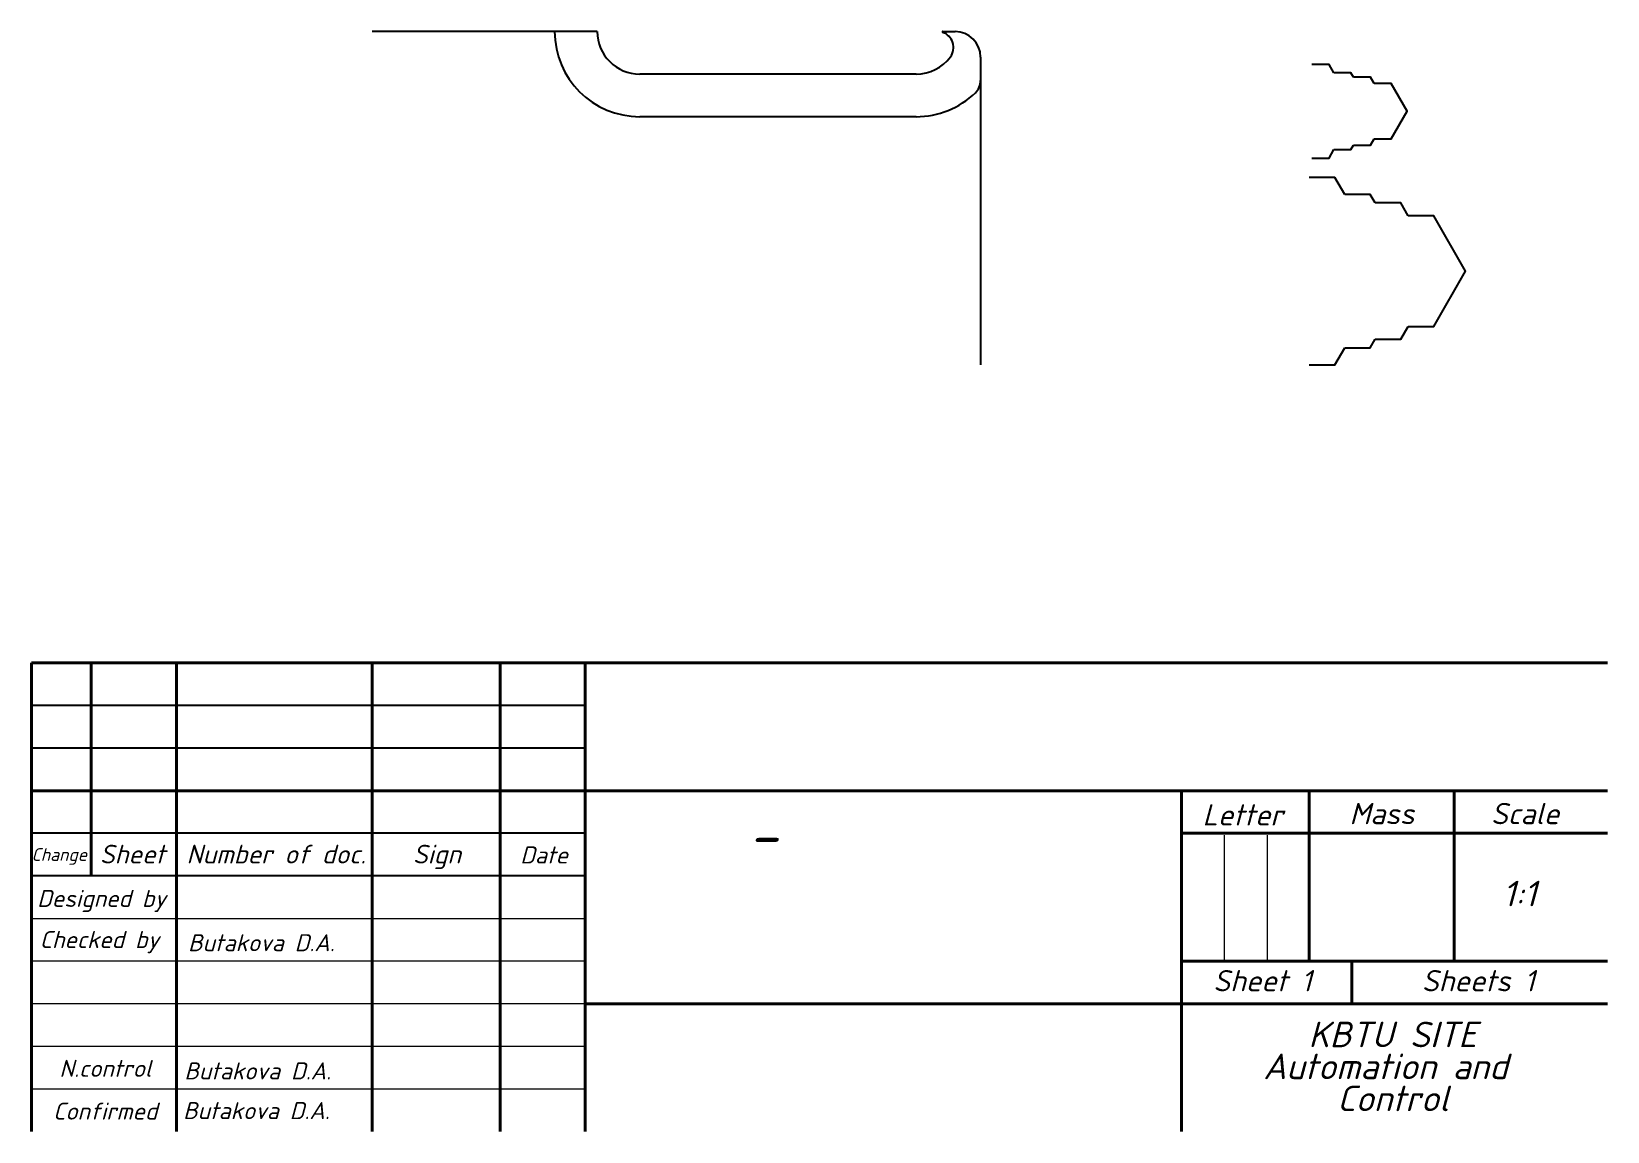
# Model space of a CAD drawing. Header units: millimetres. Extents: x 0 to 185, y 0 to 129.
import ezdxf

# ---------------------------------------------------------------- set-up
doc = ezdxf.new("R2010")
doc.units = ezdxf.units.MM
for name, color, linetype, lineweight in [('Основная', 7, 'Continuous', 40), ('текст', 7, 'Continuous', 30), ('тонкая', 7, 'Continuous', 20)]:
    doc.layers.add(name, color=color, linetype=linetype, lineweight=lineweight)
doc.styles.add('GOST', font='ISOCPEUI.TTF')

msp = doc.modelspace()

# ---------------------------------------------------------------- linework, layer by layer
for p, q in [((66.41, 129.12), (40, 129.12)), ((106.97, 129.12), (108.41, 129.12)), ((111.41, 126.12), (111.41, 90)), ((103.85, 124.12), (71.41, 124.12)), ((103.85, 119.12), (71.41, 119.12)), ((153, 112), (150, 112)), ((65, 50), (0, 50)), ((65, 45), (0, 45)), ((65, 35), (0, 35)), ((65, 30), (0, 30))]:
    msp.add_line(p, q)
for points in [[(152.89, 124.27), (152.31, 125.27), (150.31, 125.27)], [(155.18, 123.77), (154.89, 124.27), (152.89, 124.27)], [(157.61, 123.02), (157.18, 123.77), (155.18, 123.77)], [(157.61, 116.52), (159.61, 116.52), (161.49, 119.77), (159.61, 123.02), (157.61, 123.02)], [(150.31, 114.27), (152.31, 114.27), (152.89, 115.27)], [(152.89, 115.27), (154.89, 115.27), (155.18, 115.77)], [(155.18, 115.77), (157.18, 115.77), (157.61, 116.52)], [(154.15, 110), (153, 112)], [(157.73, 109), (157.15, 110), (154.15, 110)], [(161.6, 107.5), (160.73, 109), (157.73, 109)], [(161.6, 94.5), (164.6, 94.5), (168.35, 101), (164.6, 107.5), (161.6, 107.5)], [(157.73, 93), (160.73, 93), (161.6, 94.5)], [(154.15, 92), (157.15, 92), (157.73, 93)], [(150, 90), (153, 90), (154.15, 92)]]:
    msp.add_lwpolyline(points)
for centre, radius, start, end in [((71.41, 129.12), 10, 180, 270), ((71.41, 129.12), 5, 180, 270), ((106.97, 129.07), 0.05, 90, 251.4158), ((106.36, 127.25), 1.87, 323.3938, 71.4158), ((108.41, 126.12), 3, 0, 90), ((103.85, 129.12), 5, 270, 323.3938), ((109.41, 123.37), 2, 314.0571, 0), ((103.85, 129.12), 10, 270, 314.0571)]:
    msp.add_arc(centre, radius, start, end)
at = {"layer": 'Основная'}
for p, q in [((0, 55), (0, 0)), ((185, 55), (0, 55)), ((7, 30), (7, 55)), ((17, 55), (17, 0)), ((40, 0), (40, 55)), ((55, 55), (55, 0)), ((65, 55), (65, 0)), ((0, 40), (185, 40)), ((135, 40), (135, 0)), ((150, 40), (150, 20)), ((167, 40), (167, 20)), ((135, 35), (185, 35)), ((185, 20), (135, 20)), ((155, 20), (155, 15)), ((185, 15), (65, 15))]:
    msp.add_line(p, q, dxfattribs=at)
at = {"layer": 'тонкая'}
for p, q in [((139.99, 34.79), (139.99, 20)), ((145.07, 34.79), (145.07, 20)), ((0, 25), (65, 25)), ((65, 20), (0, 20)), ((65, 15), (0, 15))]:
    msp.add_line(p, q, dxfattribs=at)
for points in [[(0, 10), (65, 10)], [(0, 5), (65, 5)]]:
    msp.add_lwpolyline(points, dxfattribs=at)

# ---------------------------------------------------------------- texts
at = {"layer": 'текст', "style": 'GOST'}
for s, height, p in [('Letter', 2.5, (137.46, 35.92)), ('Mass', 2.5, (154.71, 36.07)), ('Scale', 2.5, (171.32, 36.07)), ('Sheet', 2.2, (8.02, 31.46)), ('Number of doc.', 2.2, (18.19, 31.46)), ('Sign', 2.2, (44.77, 31.46)), ('Date', 2, (57.37, 31.46)), ('-', 5, (84.13, 32.25)), ('Change', 1.5, (0, 31.76)), ('Designed by', 2, (0.66, 26.36)), ('1:1', 3, (172.69, 26.43)), ('Checked by', 2, (0.96, 21.53)), ('Butakova D.A.', 2, (18.37, 21.16)), ('Sheet 1', 2.5, (138.72, 16.45)), ('Sheets 1', 2.5, (163.2, 16.45)), ('KBTU SITE', 3, (149.89, 9.89)), ('N.control', 2, (3.27, 6.41)), ('Butakova D.A.', 2, (17.94, 6.11)), ('Automation and', 3, (144.58, 6.14)), ('Control', 3, (153.26, 2.38)), ('Confirmed', 2, (2.53, 1.39)), ('Butakova D.A.', 2, (17.79, 1.45))]:
    msp.add_text(s, height=height, dxfattribs=at).set_placement(p)

doc.saveas('drawing.dxf')
